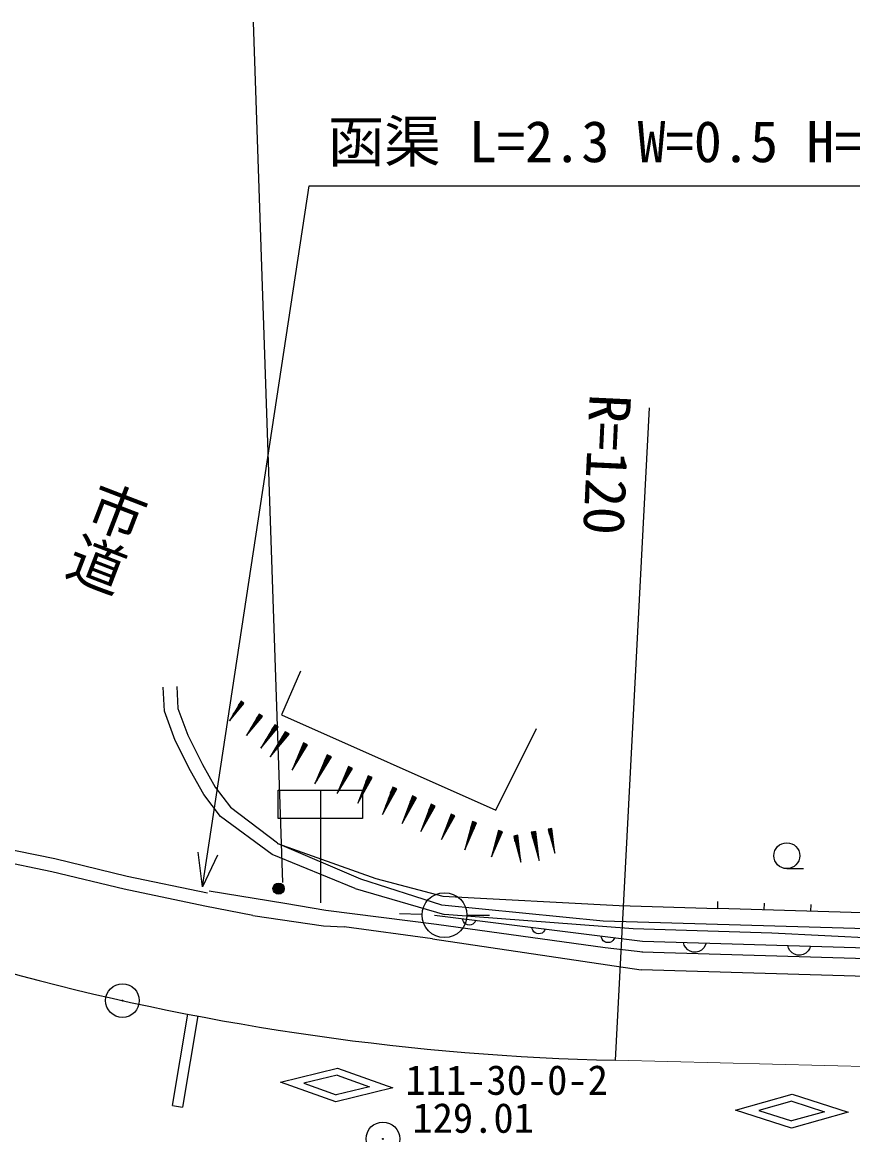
# Model space of a CAD drawing. Units: millimetres, scale not verified. Extents: x 18377 to 658377, y -109912 to 250088.
# Drawn here: x 324476 to 361294, y 135542 to 184874 of the extents above; entities that cross this region are included whole.
import ezdxf
from ezdxf.enums import TextEntityAlignment as Align

# ---------------------------------------------------------------- set-up
doc = ezdxf.new("R2010")
doc.units = ezdxf.units.MM
doc.header["$LTSCALE"] = 1000
doc.linetypes.add('CHAIN', pattern=[18.5, 12, -1.5, 3.5, -1.5])
for name, color, linetype, lineweight in [('M-BGD', 7, 'Continuous', 25), ('M-BMK', 2, 'CHAIN', 13), ('M-STR-STRC', 7, 'Continuous', 25)]:
    doc.layers.add(name, color=color, linetype=linetype, lineweight=lineweight)
doc.layers.add('M-BGD-HTXT', color=7, linetype='Continuous')
doc.layers.add('M-BMK-SRVR', color=7, linetype='Continuous')
doc.styles.add('@ＭＳ ゴシック', font='')
doc.styles.add('ＭＳ ゴシック', font='')
doc.styles.get('@ＭＳ ゴシック').set_extended_font_data('@MS Gothic')
doc.styles.get('ＭＳ ゴシック').set_extended_font_data('MS Gothic')

# ---------------------------------------------------------------- blocks, each defined once
blk = doc.blocks.new('BUHIN1')
at = {"color": 7, "linetype": 'Continuous', "lineweight": 25}
for radius in [746, 22.5]:
    blk.add_circle((0, 0), radius, dxfattribs=at)
blk = doc.blocks.new('BUHIN3')
at = {"color": 3, "linetype": 'Continuous', "lineweight": 25}
for radius in [746, 22.5]:
    blk.add_circle((0, 0), radius, dxfattribs=at)
blk = doc.blocks.new('BUHIN13')
at = {"color": 7, "linetype": 'Continuous', "lineweight": 25}
for p, q in [((280, 393), (-234, -328)), ((-118, -131), (264, 405)), ((-85, -154), (296, 381)), ((247, 416), (2, 72)), ((308, 373), (63, 29)), ((118, 269), (231, 428)), ((214, 201), (327, 360))]:
    blk.add_line(p, q, dxfattribs=at)
blk.add_lwpolyline([(227, 452), (-290, -407), (353, 362)], close=True, dxfattribs=at)
blk = doc.blocks.new('BUHIN14')
at = {"color": 7, "linetype": 'Continuous', "lineweight": 25}
for p, q in [((308, 432), (-257, -361)), ((-130, -144), (290, 445)), ((-94, -170), (326, 419)), ((272, 458), (2, 79)), ((339, 410), (70, 31)), ((130, 296), (254, 471)), ((235, 221), (359, 396))]:
    blk.add_line(p, q, dxfattribs=at)
blk.add_lwpolyline([(250, 497), (-319, -448), (389, 398)], close=True, dxfattribs=at)
blk = doc.blocks.new('BUHIN15')
at = {"color": 7, "linetype": 'Continuous', "lineweight": 25}
for p, q in [((297, 499), (3, 86)), ((142, 323), (277, 513)), ((336, 472), (-280, -393)), ((-141, -157), (316, 485)), ((-102, -185), (356, 458)), ((370, 447), (76, 34)), ((256, 241), (392, 432))]:
    blk.add_line(p, q, dxfattribs=at)
blk.add_lwpolyline([(272, 543), (-348, -489), (424, 435)], close=True, dxfattribs=at)
blk = doc.blocks.new('BUHIN16')
at = {"color": 7, "linetype": 'Continuous', "lineweight": 25}
for p, q in [((364, 511), (-304, -426)), ((-153, -170), (343, 526)), ((-111, -200), (385, 496)), ((322, 541), (3, 94)), ((153, 350), (300, 556)), ((401, 484), (82, 37)), ((278, 261), (425, 467))]:
    blk.add_line(p, q, dxfattribs=at)
blk.add_lwpolyline([(295, 588), (-377, -529), (459, 471)], close=True, dxfattribs=at)
blk = doc.blocks.new('BUHIN17')
at = {"color": 7, "linetype": 'Continuous', "lineweight": 25}
for p, q in [((285, 559), (-238, -466)), ((-127, -191), (262, 570)), ((-80, -214), (308, 547)), ((239, 582), (-11, 93)), ((326, 538), (76, 49)), ((101, 368), (216, 594)), ((237, 299), (352, 525))]:
    blk.add_line(p, q, dxfattribs=at)
blk.add_lwpolyline([(206, 625), (-296, -579), (385, 533)], close=True, dxfattribs=at)
blk = doc.blocks.new('BUHIN18')
at = {"color": 7, "linetype": 'Continuous', "lineweight": 25}
for p, q in [((307, 602), (-256, -502)), ((-136, -205), (282, 614)), ((-86, -231), (332, 589)), ((257, 627), (-12, 100)), ((351, 579), (82, 53)), ((108, 397), (232, 640)), ((255, 322), (379, 565))]:
    blk.add_line(p, q, dxfattribs=at)
blk.add_lwpolyline([(222, 673), (-318, -623), (415, 574)], close=True, dxfattribs=at)
blk = doc.blocks.new('BUHIN19')
at = {"color": 7, "linetype": 'Continuous', "lineweight": 25}
for p, q in [((264, 569), (-220, -475)), ((-119, -195), (240, 580)), ((-72, -217), (287, 558)), ((217, 591), (-14, 93)), ((305, 550), (74, 52)), ((86, 372), (193, 602)), ((225, 308), (332, 538))]:
    blk.add_line(p, q, dxfattribs=at)
blk.add_lwpolyline([(182, 632), (-273, -590), (365, 547)], close=True, dxfattribs=at)
blk = doc.blocks.new('BUHIN20')
at = {"color": 7, "linetype": 'Continuous', "lineweight": 25}
for p, q in [((244, 525), (-203, -438)), ((-110, -180), (222, 535)), ((-67, -201), (265, 515)), ((200, 545), (-13, 86)), ((282, 508), (68, 48)), ((80, 343), (178, 556)), ((208, 284), (306, 496))]:
    blk.add_line(p, q, dxfattribs=at)
blk.add_lwpolyline([(168, 583), (-252, -544), (337, 505)], close=True, dxfattribs=at)
blk = doc.blocks.new('BUHIN21')
at = {"color": 7, "linetype": 'Continuous', "lineweight": 25}
for p, q in [((206, 592), (-172, -494)), ((-99, -206), (182, 601)), ((-50, -223), (231, 584)), ((157, 609), (-23, 91)), ((49, 379), (133, 618)), ((249, 577), (69, 59)), ((194, 328), (277, 568))]:
    blk.add_line(p, q, dxfattribs=at)
blk.add_lwpolyline([(119, 647), (-214, -614), (309, 581)], close=True, dxfattribs=at)
blk = doc.blocks.new('BUHIN22')
at = {"color": 7, "linetype": 'Continuous', "lineweight": 25}
for p, q in [((190, 547), (-159, -456)), ((-92, -190), (168, 555)), ((-46, -206), (213, 539)), ((145, 563), (-22, 84)), ((45, 349), (122, 570)), ((230, 533), (63, 54)), ((179, 303), (256, 524))]:
    blk.add_line(p, q, dxfattribs=at)
blk.add_lwpolyline([(110, 597), (-197, -567), (285, 536)], close=True, dxfattribs=at)
blk = doc.blocks.new('BUHIN23')
at = {"color": 7, "linetype": 'Continuous', "lineweight": 25}
for p, q in [((-137, 325), (-182, 554)), ((-159, 559), (-61, 61)), ((17, -211), (-135, 564)), ((-112, 568), (93, -474)), ((64, -201), (-88, 573)), ((-70, 576), (27, 79)), ((1, 352), (-44, 581))]:
    blk.add_line(p, q, dxfattribs=at)
blk.add_lwpolyline([(-207, 571), (116, -589), (-24, 607)], close=True, dxfattribs=at)
blk = doc.blocks.new('BUHIN24')
at = {"color": 7, "linetype": 'Continuous', "lineweight": 25}
for p, q in [((-149, 352), (-197, 600)), ((-172, 605), (-66, 67)), ((18, -228), (-146, 610)), ((-121, 615), (101, -513)), ((69, -218), (-95, 620)), ((-76, 624), (30, 85)), ((1, 381), (-48, 630))]:
    blk.add_line(p, q, dxfattribs=at)
blk.add_lwpolyline([(-224, 618), (125, -638), (-26, 657)], close=True, dxfattribs=at)
blk = doc.blocks.new('BUHIN25')
at = {"color": 7, "linetype": 'Continuous', "lineweight": 25}
for p, q in [((-126, 298), (-167, 508)), ((-145, 512), (-56, 56)), ((16, -193), (-124, 517)), ((-102, 521), (85, -434)), ((59, -185), (-81, 525)), ((-65, 528), (25, 72)), ((1, 323), (-40, 533))]:
    blk.add_line(p, q, dxfattribs=at)
blk.add_lwpolyline([(-190, 523), (106, -540), (-22, 556)], close=True, dxfattribs=at)
blk = doc.blocks.new('BUHIN38')
at = {"color": 7, "linetype": 'Continuous', "lineweight": 25}
blk.add_lwpolyline([(500, -15), (456, -128), (394, -224), (295, -331), (184, -388), (65, -420), (-90, -415), (-206, -377), (-314, -313), (-409, -201), (-466, -101), (-500, 15)], dxfattribs=at)
blk = doc.blocks.new('BUHIN80')
at = {"color": 7, "linetype": 'Continuous', "lineweight": 25}
blk.add_lwpolyline([(298, -37), (265, -103), (222, -156), (157, -215), (87, -242), (15, -254), (-77, -243), (-145, -213), (-206, -169), (-256, -96), (-284, -34), (-298, 37)], dxfattribs=at)
blk = doc.blocks.new('BUHIN122')
at = {"color": 7, "linetype": 'Continuous', "lineweight": 25}
for centre, radius in [((0, 0), 250), ((0, 0), 219), ((0, 0), 188), ((0, 0), 156), ((0, 0), 125), ((0, 0), 93.8), ((-1, 1), 62.5), ((0, 0), 31.2)]:
    blk.add_circle(centre, radius, dxfattribs=at)
blk = doc.blocks.new('BUHIN128')
at = {"color": 7, "linetype": 'Continuous', "lineweight": 25}
blk.add_line((0, -574), (746, -574), dxfattribs=at)
blk.add_circle((0, 0), 574, dxfattribs=at)
blk = doc.blocks.new('BUHIN144')
at = {"color": 7, "linetype": 'Continuous', "lineweight": 25}
for centre, radius in [((0, 0), 250), ((0, 0), 219), ((0, 0), 188), ((0, 0), 156), ((0, 0), 125), ((0, 0), 93.8), ((-1, 1), 62.5), ((0, 0), 31.2)]:
    blk.add_circle(centre, radius, dxfattribs=at)
blk = doc.blocks.new('BUHIN154')
at = {"color": 7, "linetype": 'Continuous', "lineweight": 25}
blk.add_line((0, 5000), (0, 12), dxfattribs=at)
blk.add_lwpolyline([(-1875, 5000), (1875, 5000), (1875, 3750), (-1875, 3750)], close=True, dxfattribs=at)
blk = doc.blocks.new('BUHIN155')
at = {"color": 7, "linetype": 'Continuous', "lineweight": 25}
blk.add_circle((0, 0), 995, dxfattribs=at)
blk = doc.blocks.new('BUHIN157')
at = {"color": 7, "linetype": 'Continuous', "lineweight": 25}
blk.add_line((0, 0), (9, 300), dxfattribs=at)

msp = doc.modelspace()

# ---------------------------------------------------------------- linework, layer by layer
at = {"layer": 'M-BGD'}
for p, q in [((336021, 146724), (334733, 184874)), ((332474, 146528), (337190, 177619)), ((337190, 177619), (373045, 177619)), ((350772, 138845), (352289, 167775)), ((336806, 156094), (335971, 154168)), ((336806, 156094), (335971, 154168)), ((331324, 155423), (331370, 154444)), ((331324, 155423), (331370, 154444)), ((330775, 154322), (330724, 155395)), ((330775, 154322), (330724, 155395)), ((331370, 154444), (331811, 153260)), ((331370, 154444), (331811, 153260)), ((331261, 153019), (330775, 154322)), ((331261, 153019), (330775, 154322)), ((335971, 154168), (345471, 149932)), ((335971, 154168), (345471, 149932)), ((345471, 149932), (347268, 153559)), ((345471, 149932), (347268, 153559)), ((331938, 151678), (331261, 153019)), ((331938, 151678), (331261, 153019)), ((331811, 153260), (332467, 151960)), ((331811, 153260), (332467, 151960)), ((332467, 151960), (333029, 150959)), ((332467, 151960), (333029, 150959)), ((332525, 150630), (331938, 151678)), ((332525, 150630), (331938, 151678)), ((333029, 150959), (333702, 150066)), ((333029, 150959), (333702, 150066)), ((333266, 149647), (332525, 150630)), ((333266, 149647), (332525, 150630)), ((333702, 150066), (335794, 148493)), ((333702, 150066), (335794, 148493)), ((335561, 147976), (333266, 149647)), ((335561, 147976), (333266, 149647)), ((322495, 148488), (325924, 147787)), ((322495, 148488), (325924, 147787)), ((339485, 146869), (335795, 148463)), ((335795, 148463), (340153, 146905)), ((325794, 147201), (322354, 147904)), ((325794, 147201), (322354, 147904)), ((325924, 147787), (329132, 147013)), ((325924, 147787), (329132, 147013)), ((339240, 146455), (335561, 147976)), ((339240, 146455), (335561, 147976)), ((329000, 146428), (325794, 147201)), ((329000, 146428), (325794, 147201)), ((329132, 147013), (332686, 146268)), ((329132, 147013), (332686, 146268)), ((343083, 145729), (339485, 146869)), ((340153, 146905), (343128, 146125)), ((332563, 145680), (329000, 146428)), ((332563, 145680), (329000, 146428)), ((332768, 146365), (336113, 145811)), ((332768, 146365), (336113, 145811)), ((339240, 146455), (343194, 145310)), ((339240, 146455), (343194, 145310)), ((343128, 146125), (350934, 145709)), ((334699, 145271), (332563, 145680)), ((334699, 145271), (332563, 145680)), ((336113, 145811), (337934, 145494)), ((336113, 145811), (337934, 145494)), ((350234, 145012), (343083, 145729)), ((350934, 145709), (355307, 145579)), ((334704, 145266), (337830, 144802)), ((334704, 145266), (337830, 144802)), ((337934, 145494), (342837, 144881)), ((337934, 145494), (342837, 144881)), ((342196, 145307), (341196, 145334)), ((342755, 145282), (351979, 144123)), ((342755, 145282), (351979, 144123)), ((351563, 144672), (343194, 145310)), ((351563, 144672), (343194, 145310)), ((344195, 145278), (345195, 145275)), ((337830, 144802), (338751, 144765)), ((337830, 144802), (338751, 144765)), ((342667, 144236), (338751, 144765)), ((342667, 144236), (338751, 144765)), ((342837, 144881), (350322, 143852)), ((342837, 144881), (350322, 143852)), ((375770, 144262), (350234, 145012)), ((357713, 144478), (351563, 144672)), ((357713, 144478), (351563, 144672)), ((342667, 144236), (351916, 142860)), ((342667, 144236), (351916, 142860)), ((351979, 144123), (365855, 143717)), ((351979, 144123), (365855, 143717)), ((363212, 144201), (357713, 144478)), ((363212, 144201), (357713, 144478)), ((350322, 143852), (351985, 143658)), ((350322, 143852), (351985, 143658)), ((351940, 143660), (393398, 142411)), ((351940, 143660), (393398, 142411)), ((393374, 141611), (351916, 142860)), ((393374, 141611), (351916, 142860)), ((331144, 136842), (331587, 136768))]:
    msp.add_line(p, q, dxfattribs=at)
for points in [[(394922, 160866), (375997, 144950), (355307, 145579)], [(333125, 147946), (332474, 146528), (332276, 148075)]]:
    msp.add_lwpolyline(points, dxfattribs=at)
msp.add_arc((353276, 251093), 112276, 241.49905, 268.72203, dxfattribs=at)
at = {"layer": 'M-BMK'}
msp.add_line((350772, 138845), (423296, 137024), dxfattribs=at)
at = {"layer": 'M-STR-STRC'}
for p, q in [((331144, 136842), (331821, 140886)), ((332265, 140812), (331587, 136768)), ((335918, 137876), (338453, 138496)), ((338437, 138183), (336960, 137822)), ((338437, 138183), (339868, 137671)), ((338453, 138496), (340911, 137617)), ((338375, 136998), (335918, 137876)), ((336960, 137822), (338392, 137310)), ((339868, 137671), (338392, 137310)), ((340911, 137617), (338375, 136998)), ((356090, 136635), (358603, 137339)), ((358603, 137339), (361089, 136544)), ((358597, 137026), (357134, 136616)), ((358597, 137026), (360045, 136563)), ((358576, 135840), (356090, 136635)), ((357134, 136616), (358581, 136153)), ((361089, 136544), (358576, 135840)), ((360045, 136563), (358581, 136153))]:
    msp.add_line(p, q, dxfattribs=at)

# ---------------------------------------------------------------- block references
at = {"layer": 'M-BGD'}
for name, p in [('BUHIN13', (333950, 154310)), ('BUHIN13', (333950, 154310)), ('BUHIN14', (334733, 153697)), ('BUHIN14', (334733, 153697)), ('BUHIN15', (335396, 153178)), ('BUHIN15', (335396, 153178)), ('BUHIN16', (335844, 152827)), ('BUHIN16', (335844, 152827)), ('BUHIN17', (336736, 152293)), ('BUHIN17', (336736, 152293)), ('BUHIN18', (337770, 151722)), ('BUHIN18', (337770, 151722)), ('BUHIN17', (338735, 151252)), ('BUHIN17', (338735, 151252)), ('BUHIN19', (339628, 150832)), ('BUHIN19', (339628, 150832)), ('BUHIN19', (340719, 150328)), ('BUHIN19', (340719, 150328)), ('BUHIN154', (337692, 145821)), ('BUHIN19', (341594, 149939)), ('BUHIN19', (341594, 149939)), ('BUHIN19', (342422, 149572)), ('BUHIN19', (342422, 149572)), ('BUHIN20', (343321, 149173)), ('BUHIN20', (343321, 149173)), ('BUHIN21', (344312, 148785)), ('BUHIN21', (344312, 148785)), ('BUHIN22', (345483, 148433)), ('BUHIN22', (345483, 148433)), ('BUHIN24', (347265, 148337)), ('BUHIN24', (347265, 148337)), ('BUHIN25', (347978, 148573)), ('BUHIN25', (347978, 148573)), ('BUHIN23', (346470, 148213)), ('BUHIN23', (346470, 148213)), ('BUHIN128', (358369, 147916)), ('BUHIN128', (358369, 147916)), ('BUHIN122', (335842, 146455)), ('BUHIN144', (335842, 146455)), ('BUHIN155', (343195, 145281)), ('BUHIN157', (355307, 145579)), ('BUHIN157', (357371, 145516)), ('BUHIN157', (359435, 145453)), ('BUHIN80', (344292, 145089)), ('BUHIN80', (344292, 145089)), ('BUHIN80', (347367, 144703)), ('BUHIN80', (347367, 144703)), ('BUHIN80', (350442, 144316)), ('BUHIN80', (350442, 144316)), ('BUHIN38', (354292, 144056)), ('BUHIN38', (354292, 144056)), ('BUHIN38', (358917, 143920)), ('BUHIN38', (358917, 143920)), ('BUHIN1', (328919, 141491))]:
    msp.add_blockref(name, p, dxfattribs=at)
at = {"layer": 'M-BMK-SRVR'}
msp.add_blockref('BUHIN3', (340464, 135358), dxfattribs=at)

# ---------------------------------------------------------------- texts
at = {"layer": 'M-BGD', "style": 'ＭＳ ゴシック'}
msp.add_text('函渠 L=2.3 W=0.5 H=0.8', height=1833, dxfattribs=at).set_placement((338024, 178119), align=Align.BOTTOM_LEFT)
at = {"layer": 'M-BGD'}
for s, rotation, style, p in [('R=120', 267.3, 'ＭＳ ゴシック', (349088, 168439)), ('市道', 249, '@ＭＳ ゴシック', (327756, 164885)), ('市道', 249, '@ＭＳ ゴシック', (327756, 164885))]:
    msp.add_text(s, height=1833, rotation=rotation, dxfattribs=dict(at, style=style)).set_placement(p, align=Align.BOTTOM_LEFT)
at = {"layer": 'M-BGD-HTXT', "style": 'ＭＳ ゴシック'}
for s, p in [('111-30-0-2', (341461, 136915)), ('129.01', (341772, 135233))]:
    msp.add_text(s, height=1320, dxfattribs=at).set_placement(p, align=Align.BOTTOM_LEFT)

doc.saveas('drawing.dxf')
